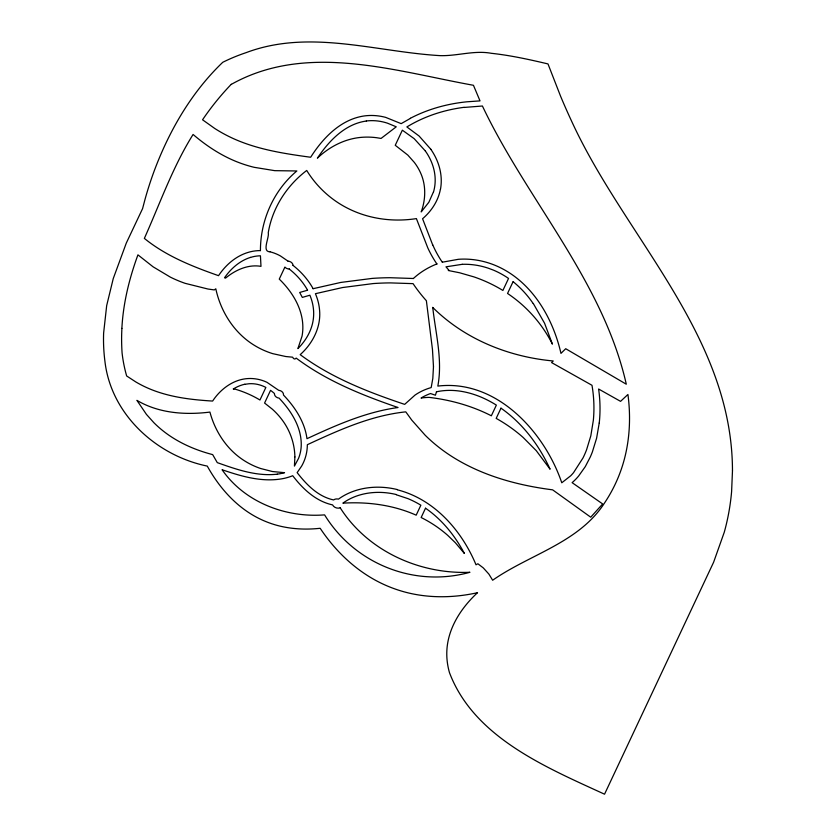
<?xml version="1.0" encoding="UTF-8"?>
<svg xmlns="http://www.w3.org/2000/svg" width="836" height="836" viewBox="0 0 836 836"><rect width="100%" height="100%" fill="white"/><g stroke="black" fill="none" stroke-linecap="round" stroke-linejoin="round"><path stroke-width="1.25" d="M260.435 250.612C260.372 220.411 273.581 190.441 296.843 170.972L274.73 170.659L254.165 167.315A105.66 86.442 19.2 0 1 234.853 160.961C219.565 154.535 205.646 145.224 193.085 134.46C172.665 167.064 160.01 203.472 144.356 238.396C166.061 256.077 192.405 266.475 218.541 275.671C225.542 265.137 235.637 256.213 247.895 252.472A40.086 32.803 19.2 0 1 260.424 250.581M599.234 423.006L596.611 438.189L592.39 451.889A149.978 122.704 19.2 0 1 590.226 457.125L585.284 466.634L578.648 475.997A76.149 62.292 19.2 0 1 572.117 482.654L602.662 503.941L590.738 517.202L552.627 489.844C516.094 485.162 479.456 474.994 448.577 454.345A143.144 117.113 19.2 0 1 425.179 435.242L411.793 420.142L405.784 411.855C370.954 415.492 338.747 430.153 307.334 444.7A64.027 52.386 19.2 0 1 301.681 466.018L297.146 472.633C306.593 484.734 318.025 496.615 333.627 499.938A5.497 4.504 19.2 0 1 338.434 499.144A69.701 57.026 19.2 0 1 397.372 489.572M440.384 189.385C438.2 200.912 431.418 211.184 422.577 218.75L432.693 244.938M433.435 191.956L428.847 202.27L421.198 211.916C425.566 199.992 426.141 186.47 421.302 174.588A57.621 47.15 19.2 0 0 414.384 162.477L407.843 155.109L395.25 145.286L402.356 130.176L414.144 138.64L425.399 151.023M513.032 281.774L507.546 293.457A118.994 97.352 19.2 0 1 521.309 304.022C534.12 315.235 544.727 328.935 552.408 344.118L544.57 323.26L533.284 303.478M231.342 84.342C306.718 42.082 394.571 71.05 473.448 85.282L480.01 100.884L466.875 101.804A160.272 131.127 19.2 0 0 410.403 118.263M410.476 118.346L401.175 123.644L385.657 117.374A47.203 38.623 19.2 0 0 364.736 115.88C340.942 119.057 322.947 137.93 310.668 157.252C284.47 153.678 257.864 149.634 233.568 138.682A122.432 100.174 19.2 0 1 214.81 128.514L202.552 119.788A380.485 311.295 19.2 0 1 231.258 84.29M250.549 257.383C239.744 260.738 230.882 268.617 224.518 277.782L225.521 278.137C235.303 270.059 248.052 264.134 260.989 266.35L260.435 255.795A34.172 27.964 19.2 0 0 250.57 257.415M442.411 262.18L458.389 259.296A68.395 55.96 19.2 0 1 492.937 264.469C530.045 278.691 552.45 316.144 560.966 353.388L565.711 348.727L626.3 384.215C602.85 280.729 527.161 200.337 482.414 106.015L464.084 107.447M307.491 290.217L299.696 292.475L302.318 297.407L309.884 295.212A61.707 50.484 19.2 0 1 313.542 310.072A62.595 51.215 19.2 0 1 313.49 317.492C312.465 329.374 306.269 340.283 297.909 348.591L302.057 336.103A69.66 56.994 19.2 0 0 302.078 318.579C299.33 303.249 290.259 289.81 279.266 279.099L284.919 267.071A4.629 3.793 19.2 0 0 289.298 268.962M313.03 288.713L340.806 282.432L372.239 278.398A244.927 200.389 19.2 0 1 390.025 277.719L413.245 278.493M233.328 388.939L234.143 388.782M244.833 384.309L249.149 383.734A26.052 21.318 19.2 0 1 259.902 384.988A27.891 22.823 19.2 0 1 265.858 387.444L259.954 400.005A88.302 72.241 19.2 0 0 234.122 388.855M366.346 121.032C344.934 123.937 328.82 141.033 317.398 158.161C329.781 146.321 346.052 138.118 363.326 137.209A61.206 50.076 19.2 0 1 376.545 137.7L381.07 138.431L396.254 126.811L387.496 123.185A41.685 34.109 19.2 0 0 366.335 120.98M462.235 264.322L445.975 266.83L448.859 270.164L448.305 270.509L459.601 272.766L473.928 276.894A119.37 97.655 19.2 0 1 502.896 290.447L508.539 278.44A69.367 56.754 19.2 0 0 493.658 270.216L488.464 268.262A61.739 50.505 19.2 0 0 462.235 264.322M269.923 251.793C261.574 251.751 269.464 237.633 268.262 232.753C272.306 207.965 286.811 185.561 306.728 170.46C314.869 183.815 326.134 195.196 339.343 203.556A87.602 71.666 19.2 0 0 360.379 213.713C378.269 220.004 397.696 221.53 416.401 218.604L427.771 247.822A118.022 96.558 19.2 0 0 436.925 264.019M397.319 489.802C434.302 499.176 461.796 530.567 476.018 564.802L477.868 563.757L483.271 567.884L488.882 574.092L492.644 580.236C529.752 554.268 579.087 542.794 604.731 502.687A216.054 176.762 19.2 0 0 621.388 468.986C629.55 445.139 631.243 419.39 627.93 394.487L620.563 401.353L598.607 389.012A191.078 156.332 19.2 0 1 599.245 423.006M396.306 494.766L408.072 498.674A77.215 63.17 19.2 0 1 420.863 505.205L416.182 515.175C393.275 504.975 367.767 501.631 342.865 503.157A63.452 51.916 19.2 0 1 396.348 494.546M288.075 261.187L280.415 255.931A35.436 28.988 19.2 0 0 269.923 251.782M430.874 149.32L419.108 136.038L406.86 126.926L411.134 124.459A154.054 126.037 19.2 0 1 464.043 107.322M340.2 507.807C367.673 551.008 419.484 574.384 469.926 572.284C414.301 587.802 354.777 563.966 324.587 514.871C285.755 517.944 244.708 502.352 222.073 469.727C241.625 476.436 262.608 482.623 283.394 478.526A57.35 46.92 19.2 0 0 292.725 475.726C302.872 488.976 315.757 501.224 332.571 504.902A5.497 4.504 19.2 0 0 340.2 507.807M432.745 307.429C435.608 333.47 442.766 359.825 437.834 386.086C496.27 379.053 544.424 431.627 561.771 482.78L570.685 475.799A75.219 61.54 19.2 0 0 573.559 472.633L583.016 457.929A139.633 114.239 19.2 0 0 586.59 449.737L590.822 435.817L593.351 420.268A185.55 151.807 19.2 0 0 591.992 385.291L551.603 362.594L553.244 360.974C521.977 358.111 491.16 348.633 464.325 332.185A153.563 125.64 19.2 0 1 432.734 307.429M288.075 261.198A4.629 3.793 19.2 0 1 293.049 265.325M289.246 269.025A69.931 57.214 19.2 0 1 307.585 290.186M233.369 388.98A39.929 32.667 19.2 0 1 244.802 384.226M413.318 278.555A90.936 74.404 19.2 0 1 436.946 263.915M293.008 265.378A76.233 62.376 19.2 0 1 313.113 288.681M513.126 281.68A97.112 79.451 19.2 0 1 533.149 303.531M425.378 151.034A61.895 50.641 19.2 0 1 433.518 191.977M442.296 262.222A114.062 93.318 19.2 0 1 432.776 244.917M430.853 149.331A67.904 55.563 19.2 0 1 440.457 189.406M433.476 366.638L432.818 378.426L431.188 387.57A62.355 51.017 19.2 0 0 415.053 395.062L404.666 404.373C368.101 392.084 331.39 377.841 300.197 354.652C312.58 343.617 321.097 327.263 319.592 310.375A67.726 55.406 19.2 0 0 315.423 293.697L342.593 287.532L373.19 283.571A237.382 194.213 19.2 0 1 390.464 282.902L413.068 283.644A156.342 127.918 19.2 0 0 426.381 300.73L432.463 349.458L433.476 366.638M294.889 456.947L294.429 466.091L298.536 458.4A56.461 46.189 19.2 0 0 301.211 446.34C302.026 427.823 291.346 411.051 279.067 398.103A4.629 3.793 19.2 0 1 274.427 393.505A39.982 32.719 19.2 0 0 270.55 390.349L264.584 403.046L272.337 409.191A69.931 57.214 19.2 0 1 284.522 423.309C291.022 433.278 294.68 445.045 294.889 456.947M732.472 470.825L731.605 491.558A329.185 269.317 19.2 0 1 724.258 532.271L713.61 562.241L604.543 794.2C546.002 767.27 474.012 737.436 449.486 672.687A91.511 74.874 19.2 0 1 446.79 652.644C447.187 629.184 460.772 608.19 477.523 592.703C454.805 597.75 430.948 598.336 408.24 592.902A110.707 90.581 19.2 0 1 377.705 581.459C354.234 569.212 334.766 550.234 320.178 528.289C306.049 529.836 291.649 529.167 277.865 525.583A81.834 66.953 19.2 0 1 255.325 516.554C234.592 505.132 218.645 486.594 207.276 466.091C156.301 455.641 110.958 414.332 104.918 361.246A236.045 193.116 19.2 0 1 103.633 332.979L106.674 305.621L113.257 278.555L126.288 243.098L142.58 208.624L145.13 198.968A530.641 434.145 19.2 0 1 154.691 169.635C169.76 129.779 191.81 91.918 222.763 62.292A198.968 162.78 19.2 0 1 246.129 52.637C309.623 28.748 375.552 51.874 440.102 55.636C457.302 56.148 474.137 50.108 491.38 53.305C510.493 55.364 529.303 59.513 547.988 63.923L560.559 96.161A776.289 635.12 19.2 0 0 571.312 120.53C624.461 236.975 732.305 335.048 732.472 470.825M121.878 328.391L121.659 334.494A288.232 235.815 19.2 0 0 122.087 352.98A182.917 149.654 19.2 0 0 126.654 375.96L135.84 381.958A93.831 76.766 19.2 0 0 150.156 389.095C169.927 397.246 191.434 399.786 212.616 401.061C220.485 389.095 233.296 379.408 247.978 378.562A32.656 26.71 19.2 0 1 266.945 382.292L278.743 390.339A4.629 3.793 19.2 0 1 283.508 395.062C294.951 407.09 304.785 421.908 306.969 438.691C336.093 425.169 365.959 411.918 398.051 407.519C362.333 395.25 326.573 380.955 296.174 358.101C294.92 359.584 293.718 359.135 292.59 357.181L285.808 356.533L272.724 353.649A65.95 53.953 19.2 0 1 254.646 345.508C234.341 333.23 220.735 311.776 215.803 288.807L214.288 289.914L207.945 289.026L185.122 283.331A102.473 83.84 19.2 0 1 170.345 277.124L153.103 266.82L137.93 254.855C129.287 278.482 123.164 303.196 121.878 328.391M436.465 391.823L435.42 395.209L430.509 393.537A55.793 45.646 19.2 0 0 421.051 398.04A58.781 48.091 19.2 0 1 429.129 397.382C446.873 399.472 464.388 403.882 480.836 410.873A135.777 111.083 19.2 0 1 491.338 415.795L496.365 405.115A89.253 73.014 19.2 0 0 482.654 397.79C468.296 391.488 451.962 388.343 436.465 391.823M425.524 508.215L421.145 517.515A105.169 86.045 19.2 0 1 447.73 535.364L455.317 542.689L464.377 553.442C455.024 535.74 442.087 519.637 425.524 508.215M500.983 408.177L496.187 418.387A131.889 107.907 19.2 0 1 523.19 437.5L536.263 450.667L550.088 469.215C539.136 445.243 522.709 423.361 500.983 408.177M277.301 474.169C256.642 476.583 236.452 469.424 217.287 462.632L212.668 454.617C196.439 450.395 180.722 443.749 167.075 433.926A96.704 79.117 19.2 0 1 153.949 422.776L146.415 414.374L136.926 400.36C158.736 413.318 185.247 415.168 209.92 412.085C215.145 431.606 226.964 449.674 244.175 460.605A62.752 51.341 19.2 0 0 260.675 468.526L272.442 471.525L284.543 472.685A51.78 42.364 19.2 0 1 277.301 474.158"/></g></svg>
